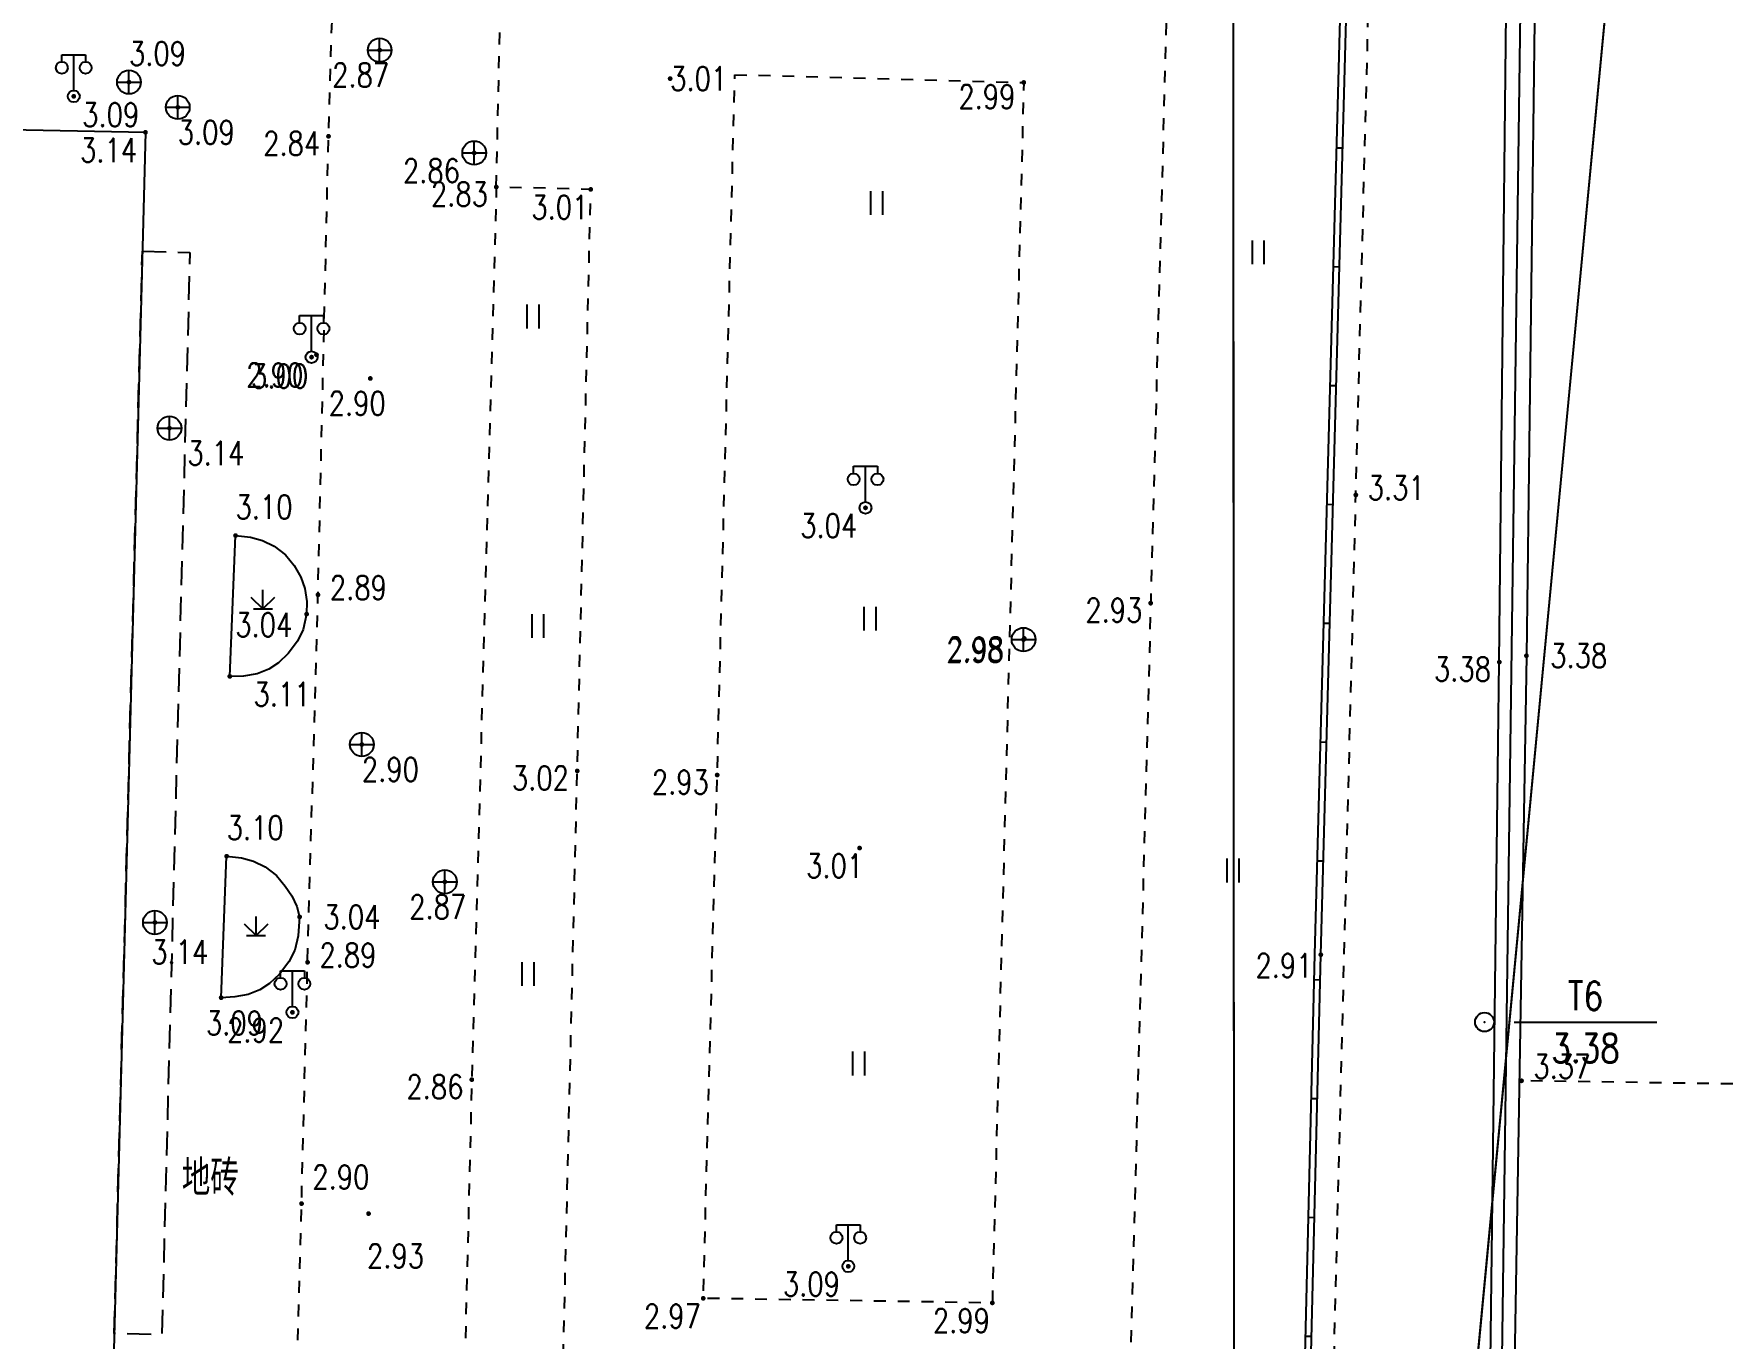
# Model space of a CAD drawing. Extents: x 500064 to 501389, y 2542464 to 2545400.
# Drawn here: x 500747.4 to 500818.5, y 2544947.7 to 2545002.6 of the extents above; entities that cross this region are included whole.
import ezdxf
from ezdxf.enums import TextEntityAlignment as Align

# ---------------------------------------------------------------- set-up
doc = ezdxf.new("R2010")
doc.units = 0
doc.header["$LTSCALE"] = 0.5
doc.linetypes.add('X5', pattern=[3, 2, -1])
doc.linetypes.add('X6', pattern=[2, 1, -1])
doc.layers.get('0').update_dxf_attribs({"linetype": 'CONTINUOUS', "lineweight": 5})
doc.layers.add('GCD', color=8, linetype='CONTINUOUS')
doc.layers.add('地形图', color=8, linetype='CONTINUOUS')
doc.styles.add('HZ', font='romans.shx', dxfattribs={"width": 0.8, "bigfont": 'hztxt.shx'})
doc.linetypes.add('711B', pattern='A,4,-1,4,-1,4,-1,[167,AAA.SHX,S=0.5,R=0,X=0,Y=0],1,[167,AAA.SHX,S=0.5,R=0,X=0,Y=0],6,[168,AAA.SHX,S=0.5,R=0,X=0,Y=0],1,[168,AAA.SHX,S=0.5,R=0,X=0,Y=0],-1', length=24)
doc.linetypes.add('8351', pattern='A,3,-1,1.5,[145,AAA.SHX,S=1,R=0,X=0,Y=0],1.5,-1', length=8)

# ---------------------------------------------------------------- blocks, each defined once
blk = doc.blocks.new('gc117')
blk.add_circle((0, 0), 0.8)
blk.add_point((0, 0))
blk = doc.blocks.new('gc124')
for p, q in [((0, 0), (0, 1.6)), ((-1, 1), (0, 0)), ((-0.8, 0), (0.8, 0)), ((0, 0), (1, 1))]:
    blk.add_line(p, q)
blk = doc.blocks.new('gc043')
for p, q in [((-1, 0), (1, 0)), ((0, -1), (0, 1))]:
    blk.add_line(p, q)
blk.add_circle((0, 0), 1)
blk = doc.blocks.new('gc121')
for p, q in [((-0.5, -1), (-0.5, 1)), ((0.5, -1), (0.5, 1))]:
    blk.add_line(p, q)
blk = doc.blocks.new('gc097')
for p, q in [((-1, 2.9), (-1, 3.5)), ((-1, 3.5), (1, 3.5)), ((0, 0.5), (0, 3.5)), ((1, 3.5), (1, 2.9))]:
    blk.add_line(p, q)
for centre in [(-1, 2.4), (1, 2.4), (0, 0)]:
    blk.add_circle(centre, 0.5)
blk = doc.blocks.new('GC200')
at = {"linetype": 'Continuous', "const_width": 0.2, "flags": 128}
blk.add_lwpolyline([(-0.1, 0, 1), (0.1, 0, 1)], format="xyb", close=True, dxfattribs=at)

msp = doc.modelspace()

# ---------------------------------------------------------------- linework, layer by layer
at = {"layer": '地形图', "linetype": 'Continuous'}
for p, q in [((500797.914, 2544911.116), (500797.822, 2545054.609)), ((500802.456, 2544997.763), (500802.206, 2544997.77)), ((500802.321, 2544992.765), (500802.071, 2544992.772)), ((500802.185, 2544987.767), (500801.935, 2544987.774)), ((500802.049, 2544982.769), (500801.799, 2544982.776)), ((500801.913, 2544977.771), (500801.663, 2544977.777)), ((500801.778, 2544972.773), (500801.528, 2544972.779)), ((500801.642, 2544967.774), (500801.392, 2544967.781)), ((500801.509, 2544962.776), (500801.259, 2544962.782)), ((500809.674, 2544961.007), (500815.674, 2544961.007)), ((500801.388, 2544957.778), (500801.138, 2544957.784)), ((500801.267, 2544952.779), (500801.017, 2544952.785)), ((500801.145, 2544947.781), (500800.896, 2544947.787))]:
    msp.add_line(p, q, dxfattribs=at)
at = {"layer": '地形图', "color": 1, "linetype": 'Continuous'}
msp.add_line((500804.713, 2544910.846), (500818.313, 2545054.008), dxfattribs=at)
at = {"layer": '地形图', "color": 1, "linetype": 'Continuous', "flags": 128}
for points in [[(500797.915, 2544909.366), (500797.82, 2545056.359)], [(500804.548, 2544909.104), (500818.479, 2545055.751)]]:
    msp.add_lwpolyline(points, dxfattribs=at)
at = {"layer": '地形图', "linetype": 'X6', "elevation": 2.842, "flags": 128}
msp.add_lwpolyline([(500665.917, 2544796.705), (500674.77, 2544796.465), (500686.232, 2544796.209), (500701.303, 2544795.778), (500716.983, 2544795.44), (500729.067, 2544795.017), (500745.045, 2544794.674), (500745.995, 2544794.696), (500746.745, 2544794.771), (500748.827, 2544795.464), (500750.572, 2544796.269), (500751.757, 2544797.001), (500752.543, 2544797.781), (500753.272, 2544798.692), (500754.326, 2544800.376), (500754.712, 2544801.343), (500755.013, 2544813.756), (500755.337, 2544824.773), (500755.547, 2544830.815), (500755.966, 2544844.799), (500756.206, 2544856.482), (500756.425, 2544866.878), (500756.629, 2544876.09), (500757.118, 2544892.371), (500757.49, 2544906.039), (500757.801, 2544917.395), (500758.107, 2544929.42), (500758.384, 2544943.32), (500758.651, 2544953.371), (500758.904, 2544963.522), (500759.343, 2544978.98), (500759.786, 2544998.267), (500760.209, 2545012.131), (500760.369, 2545020.082), (500760.683, 2545029.981), (500760.568, 2545032.257), (500760.393, 2545033.973), (500759.762, 2545035.234), (500758.363, 2545036.958), (500756.882, 2545038.245), (500755.389, 2545039.491), (500754.088, 2545040.318), (500752.838, 2545040.802), (500751.979, 2545041.035)], dxfattribs=at)
at = {"layer": '地形图', "linetype": 'X6', "flags": 128}
for points in [[(500766.845, 2544996.133), (500767.367, 2545019.1), (500767.684, 2545029.898), (500767.804, 2545032.183), (500768.382, 2545034.744), (500769.399, 2545036.49), (500770.393, 2545037.717), (500771.999, 2545038.906), (500773.448, 2545039.732), (500774.882, 2545040.196), (500776.432, 2545040.402)], [(500797.995, 2544674.519), (500797.889, 2544691.607), (500798.544, 2544710.341), (500798.818, 2544723.176), (500799.115, 2544742.717), (500802.541, 2544743.029), (500802.369, 2544751.398), (500796.942, 2544751.513), (500797.496, 2544772.433), (500797.855, 2544785.552), (500798.646, 2544811.995), (500799.098, 2544830.634), (500800.938, 2544902.045), (500804.446, 2544902.015), (500804.949, 2544909.85), (500801.193, 2544910.044), (500801.738, 2544932.887), (500803.008, 2544983.182), (500803.869, 2545016.371), (500804.05, 2545023.351)], [(500796.566, 2545015.795), (500795.371, 2545015.827), (500794.377, 2544978.633), (500793.441, 2544943.602), (500792.163, 2544893.247), (500791.123, 2544853.645), (500790.668, 2544838.821), (500790.456, 2544828.655), (500790.032, 2544814.931), (500789.732, 2544800.47), (500789.388, 2544783.89)], [(500917.058, 2544917.767), (500888.951, 2544918.005), (500889.197, 2544957.557), (500856.898, 2544957.885), (500840.968, 2544958.044), (500822.925, 2544958.348), (500809.98, 2544958.536)]]:
    msp.add_lwpolyline(points, dxfattribs=at)
at = {"layer": '地形图', "linetype": 'Continuous', "flags": 128}
msp.add_lwpolyline([(500796.636, 2544783.651), (500797.698, 2544826.055), (500798.886, 2544869.669), (500799.734, 2544901.878), (500796.827, 2544902.008), (500797.079, 2544910.5), (500799.988, 2544910.385), (500801.285, 2544963.844), (500802.902, 2545023.386)], dxfattribs=at)
for points, elevation in [([(500796.886, 2544783.643), (500797.948, 2544826.048), (500799.136, 2544869.662), (500799.99, 2544902.117), (500797.084, 2544902.247), (500797.321, 2544910.24), (500800.232, 2544910.125), (500801.535, 2544963.838), (500803.152, 2545023.379)], 3.046), ([(500656.184, 2545002.159), (500657.15, 2545002.148), (500662.028, 2545000.019), (500681.762, 2545000.056), (500687.279, 2545001.272), (500689.483, 2545001.052), (500689.338, 2544995.477), (500712.931, 2544994.865), (500713.083, 2545000.724), (500719.13, 2545000.567), (500719.124, 2545000.342), (500719.898, 2545000.322), (500719.752, 2544994.688), (500745.498, 2544994.019), (500745.616, 2544998.566), (500752.084, 2544998.435), (500750.643, 2544942.909)], 3.135)]:
    msp.add_lwpolyline(points, dxfattribs=dict(at, elevation=elevation))
at = {"layer": '地形图', "linetype": '8351', "elevation": 3.379, "flags": 128}
msp.add_lwpolyline([(500809.527, 2545023.081), (500810.76, 2545023.098), (500810.689, 2545016.476), (500810.185, 2544976.417), (500809.569, 2544940.041), (500808.348, 2544850.861), (500807.732, 2544803.544), (500806.728, 2544803.555), (500807.354, 2544850.932), (500808.587, 2544939.961), (500809.045, 2544976.15), (500809.476, 2545016.492)], close=True, dxfattribs=at)
at = {"layer": '地形图', "linetype": '711B', "flags": 128}
msp.add_lwpolyline([(500807.214, 2544803.69), (500810.198, 2545023.09)], dxfattribs=at)
at = {"layer": '地形图', "linetype": 'X6', "flags": 128}
for points, elevation in [([(500776.881, 2545000.859), (500789.038, 2545000.532), (500787.715, 2544949.193), (500775.552, 2544949.386), (500776.139, 2544971.4)], 3.005), ([(500765.434, 2544943.213), (500769.575, 2544943.1), (500770.25, 2544971.573), (500770.818, 2544996.034), (500766.845, 2544996.133), (500765.814, 2544958.585)], 2.894)]:
    msp.add_lwpolyline(points, close=True, dxfattribs=dict(at, elevation=elevation))
at = {"layer": '地形图', "linetype": 'X5', "elevation": 3.135, "flags": 128}
msp.add_lwpolyline([(500751.954, 2544993.437), (500753.954, 2544993.385), (500752.772, 2544947.855), (500750.773, 2544947.907)], close=True, dxfattribs=at)
at = {"layer": '地形图', "linetype": 'Continuous', "flags": 128}
for points, elevation in [([(500755.632, 2544975.548), (500755.874, 2544981.473), (500756.497, 2544981.408), (500757.004, 2544981.267), (500757.501, 2544981.023), (500757.974, 2544980.663), (500758.335, 2544980.21), (500758.624, 2544979.717), (500758.788, 2544979.252), (500758.873, 2544978.7), (500758.864, 2544978.168), (500758.715, 2544977.52), (500758.487, 2544977.031), (500758.093, 2544976.514), (500757.675, 2544976.116), (500757.27, 2544975.848), (500756.781, 2544975.652), (500756.213, 2544975.555)], 3.104), ([(500755.271, 2544962.032), (500755.5, 2544967.982), (500756.123, 2544967.917), (500756.63, 2544967.776), (500757.127, 2544967.532), (500757.6, 2544967.172), (500757.961, 2544966.719), (500758.246, 2544966.324), (500758.448, 2544965.873), (500758.57, 2544965.43), (500758.512, 2544964.63), (500758.371, 2544964.031), (500758.113, 2544963.54), (500757.719, 2544963.023), (500757.301, 2544962.625), (500756.896, 2544962.357), (500756.407, 2544962.161), (500755.839, 2544962.064)], 3.095)]:
    msp.add_lwpolyline(points, close=True, dxfattribs=dict(at, elevation=elevation))

# ---------------------------------------------------------------- block references
at = {"layer": '地形图', "linetype": 'Continuous'}
ref = msp.add_blockref('GC200', (500751.391, 2545000.548, 3.09), dxfattribs=dict(at, xscale=0.5, yscale=0.5, zscale=0.5))
ref.add_attrib('height', '3.09', dxfattribs={"layer": 'GCD', "linetype": 'Continuous', "height": 1, "style": 'HZ', "width": 0.8}).set_placement((500751.391, 2545001.748, 3.09), align=Align.MIDDLE_LEFT)
at = {"layer": '地形图', "linetype": 'Continuous', "xscale": 0.5, "yscale": 0.5}
for name, p in [('gc043', (500761.938, 2545001.894, 2.866)), ('gc097', (500749.067, 2544999.949, 3.085)), ('gc043', (500751.391, 2545000.548, 3.09)), ('gc043', (500753.444, 2544999.486, 3.092)), ('gc043', (500765.918, 2544997.567, 2.86)), ('gc121', (500782.851, 2544995.463)), ('gc121', (500798.905, 2544993.391)), ('gc097', (500759.072, 2544988.977, 2.903)), ('gc121', (500768.396, 2544990.685)), ('gc043', (500753.095, 2544985.99, 3.137)), ('gc097', (500782.379, 2544982.639, 3.041)), ('gc124', (500757.024, 2544978.384)), ('gc121', (500768.6, 2544977.672)), ('gc121', (500782.576, 2544977.973)), ('gc043', (500789.029, 2544977.095, 2.98)), ('gc043', (500761.189, 2544972.683, 2.897)), ('gc121', (500797.847, 2544967.382)), ('gc043', (500764.681, 2544966.906, 2.87)), ('gc043', (500752.483, 2544965.197, 3.141)), ('gc124', (500756.741, 2544964.646)), ('gc097', (500758.269, 2544961.417, 2.916)), ('gc121', (500768.187, 2544963.029)), ('gc117', (500808.424, 2544961.007, 3.381)), ('gc121', (500782.102, 2544959.264)), ('gc097', (500781.655, 2544950.732, 3.091))]:
    msp.add_blockref(name, p, dxfattribs=at)
at = {"layer": '地形图', "linetype": 'Continuous'}
ref = msp.add_blockref('GC200', (500761.938, 2545001.894, 2.866), dxfattribs=dict(at, xscale=0.5, yscale=0.5, zscale=0.5))
ref.add_attrib('height', '2.87', dxfattribs={"layer": 'GCD', "linetype": 'Continuous', "height": 1, "style": 'HZ', "width": 0.8}).set_placement((500759.938, 2545000.844, 2.87), align=Align.MIDDLE_LEFT)
ref = msp.add_blockref('GC200', (500774.16, 2545000.693, 3.005), dxfattribs=dict(at, xscale=0.5, yscale=0.5, zscale=0.5))
ref.add_attrib('height', '3.01', dxfattribs={"layer": 'GCD', "linetype": 'Continuous', "height": 1, "style": 'HZ', "width": 0.8}).set_placement((500774.16, 2545000.693, 3.005), align=Align.MIDDLE_LEFT)
ref = msp.add_blockref('GC200', (500789.038, 2545000.532, 2.987), dxfattribs=dict(at, xscale=0.5, yscale=0.5, zscale=0.5))
ref.add_attrib('height', '2.99', dxfattribs={"layer": 'GCD', "linetype": 'Continuous', "height": 1, "style": 'HZ', "width": 0.8}).set_placement((500786.288, 2544999.932, 2.99), align=Align.MIDDLE_LEFT)
ref = msp.add_blockref('GC200', (500749.067, 2544999.949, 3.085), dxfattribs=dict(at, xscale=0.5, yscale=0.5, zscale=0.5))
ref.add_attrib('height', '3.09', dxfattribs={"layer": 'GCD', "linetype": 'Continuous', "height": 1, "style": 'HZ', "width": 0.8}).set_placement((500749.424, 2544999.173, 3.085), align=Align.MIDDLE_LEFT)
ref = msp.add_blockref('GC200', (500753.444, 2544999.486, 3.092), dxfattribs=dict(at, xscale=0.5, yscale=0.5, zscale=0.5))
ref.add_attrib('height', '3.09', dxfattribs={"layer": 'GCD', "linetype": 'Continuous', "height": 1, "style": 'HZ', "width": 0.8}).set_placement((500753.444, 2544998.436, 3.09), align=Align.MIDDLE_LEFT)
ref = msp.add_blockref('GC200', (500752.084, 2544998.435, 3.135), dxfattribs=dict(at, xscale=0.5, yscale=0.5, zscale=0.5))
ref.add_attrib('height', '3.14', dxfattribs={"layer": 'GCD', "linetype": 'Continuous', "height": 1, "style": 'HZ', "width": 0.8}).set_placement((500749.334, 2544997.685, 3.14), align=Align.MIDDLE_LEFT)
ref = msp.add_blockref('GC200', (500759.786, 2544998.267, 2.842), dxfattribs=dict(at, xscale=0.5, yscale=0.5, zscale=0.5))
ref.add_attrib('height', '2.84', dxfattribs={"layer": 'GCD', "linetype": 'Continuous', "height": 1, "style": 'HZ', "width": 0.8}).set_placement((500757.036, 2544997.967, 2.84), align=Align.MIDDLE_LEFT)
ref = msp.add_blockref('GC200', (500765.918, 2544997.567, 2.86), dxfattribs=dict(at, xscale=0.5, yscale=0.5, zscale=0.5))
ref.add_attrib('height', '2.86', dxfattribs={"layer": 'GCD', "linetype": 'Continuous', "height": 1, "style": 'HZ', "width": 0.8}).set_placement((500762.918, 2544996.817, 2.86), align=Align.MIDDLE_LEFT)
ref = msp.add_blockref('GC200', (500766.845, 2544996.133, 2.832), dxfattribs=dict(at, xscale=0.5, yscale=0.5, zscale=0.5))
ref.add_attrib('height', '2.83', dxfattribs={"layer": 'GCD', "linetype": 'Continuous', "height": 1, "style": 'HZ', "width": 0.8}).set_placement((500764.095, 2544995.833, 2.83), align=Align.MIDDLE_LEFT)
ref = msp.add_blockref('GC200', (500770.818, 2544996.034, 3.007), dxfattribs=dict(at, xscale=0.5, yscale=0.5, zscale=0.5))
ref.add_attrib('height', '3.01', dxfattribs={"layer": 'GCD', "linetype": 'Continuous', "height": 1, "style": 'HZ', "width": 0.8}).set_placement((500768.318, 2544995.284, 3.01), align=Align.MIDDLE_LEFT)
ref = msp.add_blockref('GC200', (500759.072, 2544988.977, 2.903), dxfattribs=dict(at, xscale=0.5, yscale=0.5, zscale=0.5))
ref.add_attrib('height', '2.90', dxfattribs={"layer": 'GCD', "linetype": 'Continuous', "height": 1, "style": 'HZ', "width": 0.8}).set_placement((500756.322, 2544988.227, 2.9), align=Align.MIDDLE_LEFT)
ref = msp.add_blockref('GC200', (500759.281, 2544989.076, 3.003), dxfattribs=dict(at, xscale=0.5, yscale=0.5, zscale=0.5))
ref.add_attrib('height', '3.00', dxfattribs={"layer": 'GCD', "linetype": 'Continuous', "height": 1, "style": 'HZ', "width": 0.8}).set_placement((500756.531, 2544988.176, 3), align=Align.MIDDLE_LEFT)
ref = msp.add_blockref('GC200', (500761.544, 2544988.081, 2.904), dxfattribs=dict(at, xscale=0.5, yscale=0.5, zscale=0.5))
ref.add_attrib('height', '2.90', dxfattribs={"layer": 'GCD', "linetype": 'Continuous', "height": 1, "style": 'HZ', "width": 0.8}).set_placement((500759.794, 2544987.031, 2.9), align=Align.MIDDLE_LEFT)
ref = msp.add_blockref('GC200', (500753.095, 2544985.99, 3.137), dxfattribs=dict(at, xscale=0.5, yscale=0.5, zscale=0.5))
ref.add_attrib('height', '3.14', dxfattribs={"layer": 'GCD', "linetype": 'Continuous', "height": 1, "style": 'HZ', "width": 0.8}).set_placement((500753.845, 2544984.94, 3.14), align=Align.MIDDLE_LEFT)
ref = msp.add_blockref('GC200', (500803.008, 2544983.182, 3.307), dxfattribs=dict(at, xscale=0.5, yscale=0.5, zscale=0.5))
ref.add_attrib('height', '3.31', dxfattribs={"layer": 'GCD', "linetype": 'Continuous', "height": 1, "style": 'HZ', "width": 0.8}).set_placement((500803.508, 2544983.482, 3.31), align=Align.MIDDLE_LEFT)
ref = msp.add_blockref('GC200', (500755.874, 2544981.473, 3.104), dxfattribs=dict(at, xscale=0.5, yscale=0.5, zscale=0.5))
ref.add_attrib('height', '3.10', dxfattribs={"layer": 'GCD', "linetype": 'Continuous', "height": 1, "style": 'HZ', "width": 0.8}).set_placement((500755.874, 2544982.673, 3.1), align=Align.MIDDLE_LEFT)
ref = msp.add_blockref('GC200', (500782.379, 2544982.639, 3.041), dxfattribs=dict(at, xscale=0.5, yscale=0.5, zscale=0.5))
ref.add_attrib('height', '3.04', dxfattribs={"layer": 'GCD', "linetype": 'Continuous', "height": 1, "style": 'HZ', "width": 0.8}).set_placement((500779.629, 2544981.889, 3.04), align=Align.MIDDLE_LEFT)
ref = msp.add_blockref('GC200', (500759.343, 2544978.98, 2.887), dxfattribs=dict(at, xscale=0.5, yscale=0.5, zscale=0.5))
ref.add_attrib('height', '2.89', dxfattribs={"layer": 'GCD', "linetype": 'Continuous', "height": 1, "style": 'HZ', "width": 0.8}).set_placement((500759.843, 2544979.28, 2.89), align=Align.MIDDLE_LEFT)
ref = msp.add_blockref('GC200', (500794.377, 2544978.633, 2.927), dxfattribs=dict(at, xscale=0.5, yscale=0.5, zscale=0.5))
ref.add_attrib('height', '2.93', dxfattribs={"layer": 'GCD', "linetype": 'Continuous', "height": 1, "style": 'HZ', "width": 0.8}).set_placement((500791.627, 2544978.333, 2.93), align=Align.MIDDLE_LEFT)
ref = msp.add_blockref('GC200', (500758.864, 2544978.168, 3.04), dxfattribs=dict(at, xscale=0.5, yscale=0.5, zscale=0.5))
ref.add_attrib('height', '3.04', dxfattribs={"layer": 'GCD', "linetype": 'Continuous', "height": 1, "style": 'HZ', "width": 0.8}).set_placement((500755.864, 2544977.718, 3.04), align=Align.MIDDLE_LEFT)
ref = msp.add_blockref('GC200', (500789.029, 2544977.095, 2.98), dxfattribs=dict(at, xscale=0.5, yscale=0.5, zscale=0.5))
ref.add_attrib('height', '2.98', dxfattribs={"layer": 'GCD', "linetype": 'Continuous', "height": 1, "style": 'HZ', "width": 0.8}).set_placement((500785.779, 2544976.645, 2.98), align=Align.MIDDLE_LEFT)
ref = msp.add_blockref('GC200', (500789.057, 2544977.148, 2.979), dxfattribs=dict(at, xscale=0.5, yscale=0.5, zscale=0.5))
ref.add_attrib('height', '2.98', dxfattribs={"layer": 'GCD', "linetype": 'Continuous', "height": 1, "style": 'HZ', "width": 0.8}).set_placement((500785.807, 2544976.698, 2.98), align=Align.MIDDLE_LEFT)
ref = msp.add_blockref('GC200', (500810.185, 2544976.417, 3.38), dxfattribs=dict(at, xscale=0.5, yscale=0.5, zscale=0.5))
ref.add_attrib('height', '3.38', dxfattribs={"layer": 'GCD', "linetype": 'Continuous', "height": 1, "style": 'HZ', "width": 0.8}).set_placement((500811.185, 2544976.417, 3.38), align=Align.MIDDLE_LEFT)
ref = msp.add_blockref('GC200', (500809.045, 2544976.15, 3.379), dxfattribs=dict(at, xscale=0.5, yscale=0.5, zscale=0.5))
ref.add_attrib('height', '3.38', dxfattribs={"layer": 'GCD', "linetype": 'Continuous', "height": 1, "style": 'HZ', "width": 0.8}).set_placement((500806.295, 2544975.85, 3.38), align=Align.MIDDLE_LEFT)
ref = msp.add_blockref('GC200', (500755.632, 2544975.548, 3.105), dxfattribs=dict(at, xscale=0.5, yscale=0.5, zscale=0.5))
ref.add_attrib('height', '3.11', dxfattribs={"layer": 'GCD', "linetype": 'Continuous', "height": 1, "style": 'HZ', "width": 0.8}).set_placement((500756.632, 2544974.798, 3.11), align=Align.MIDDLE_LEFT)
ref = msp.add_blockref('GC200', (500761.189, 2544972.683, 2.897), dxfattribs=dict(at, xscale=0.5, yscale=0.5, zscale=0.5))
ref.add_attrib('height', '2.90', dxfattribs={"layer": 'GCD', "linetype": 'Continuous', "height": 1, "style": 'HZ', "width": 0.8}).set_placement((500761.189, 2544971.633, 2.9), align=Align.MIDDLE_LEFT)
ref = msp.add_blockref('GC200', (500770.25, 2544971.573, 3.018), dxfattribs=dict(at, xscale=0.5, yscale=0.5, zscale=0.5))
ref.add_attrib('height', '3.02', dxfattribs={"layer": 'GCD', "linetype": 'Continuous', "height": 1, "style": 'HZ', "width": 0.8}).set_placement((500767.5, 2544971.273, 3.02), align=Align.MIDDLE_LEFT)
ref = msp.add_blockref('GC200', (500776.139, 2544971.4, 2.931), dxfattribs=dict(at, xscale=0.5, yscale=0.5, zscale=0.5))
ref.add_attrib('height', '2.93', dxfattribs={"layer": 'GCD', "linetype": 'Continuous', "height": 1, "style": 'HZ', "width": 0.8}).set_placement((500773.389, 2544971.1, 2.93), align=Align.MIDDLE_LEFT)
ref = msp.add_blockref('GC200', (500755.5, 2544967.982, 3.095), dxfattribs=dict(at, xscale=0.5, yscale=0.5, zscale=0.5))
ref.add_attrib('height', '3.10', dxfattribs={"layer": 'GCD', "linetype": 'Continuous', "height": 1, "style": 'HZ', "width": 0.8}).set_placement((500755.5, 2544969.182, 3.1), align=Align.MIDDLE_LEFT)
ref = msp.add_blockref('GC200', (500782.13, 2544968.327, 3.007), dxfattribs=dict(at, xscale=0.5, yscale=0.5, zscale=0.5))
ref.add_attrib('height', '3.01', dxfattribs={"layer": 'GCD', "linetype": 'Continuous', "height": 1, "style": 'HZ', "width": 0.8}).set_placement((500779.88, 2544967.577, 3.01), align=Align.MIDDLE_LEFT)
ref = msp.add_blockref('GC200', (500764.681, 2544966.906, 2.87), dxfattribs=dict(at, xscale=0.5, yscale=0.5, zscale=0.5))
ref.add_attrib('height', '2.87', dxfattribs={"layer": 'GCD', "linetype": 'Continuous', "height": 1, "style": 'HZ', "width": 0.8}).set_placement((500763.181, 2544965.856, 2.87), align=Align.MIDDLE_LEFT)
ref = msp.add_blockref('GC200', (500758.57, 2544965.43, 3.037), dxfattribs=dict(at, xscale=0.5, yscale=0.5, zscale=0.5))
ref.add_attrib('height', '3.04', dxfattribs={"layer": 'GCD', "linetype": 'Continuous', "height": 1, "style": 'HZ', "width": 0.8}).set_placement((500759.57, 2544965.43, 3.04), align=Align.MIDDLE_LEFT)
ref = msp.add_blockref('GC200', (500752.483, 2544965.197, 3.141), dxfattribs=dict(at, xscale=0.5, yscale=0.5, zscale=0.5))
ref.add_attrib('height', '3.14', dxfattribs={"layer": 'GCD', "linetype": 'Continuous', "height": 1, "style": 'HZ', "width": 0.8}).set_placement((500752.329, 2544963.957, 3.141), align=Align.MIDDLE_LEFT)
ref = msp.add_blockref('GC200', (500758.904, 2544963.522, 2.893), dxfattribs=dict(at, xscale=0.5, yscale=0.5, zscale=0.5))
ref.add_attrib('height', '2.89', dxfattribs={"layer": 'GCD', "linetype": 'Continuous', "height": 1, "style": 'HZ', "width": 0.8}).set_placement((500759.404, 2544963.822, 2.89), align=Align.MIDDLE_LEFT)
ref = msp.add_blockref('GC200', (500801.535, 2544963.838, 2.906), dxfattribs=dict(at, xscale=0.5, yscale=0.5, zscale=0.5))
ref.add_attrib('height', '2.91', dxfattribs={"layer": 'GCD', "linetype": 'Continuous', "height": 1, "style": 'HZ', "width": 0.8}).set_placement((500798.785, 2544963.388, 2.91), align=Align.MIDDLE_LEFT)
ref = msp.add_blockref('GC200', (500755.271, 2544962.032, 3.092), dxfattribs=dict(at, xscale=0.5, yscale=0.5, zscale=0.5))
ref.add_attrib('height', '3.09', dxfattribs={"layer": 'GCD', "linetype": 'Continuous', "height": 1, "style": 'HZ', "width": 0.8}).set_placement((500754.629, 2544960.967, 3.092), align=Align.MIDDLE_LEFT)
ref = msp.add_blockref('GC200', (500758.269, 2544961.417, 2.916), dxfattribs=dict(at, xscale=0.5, yscale=0.5, zscale=0.5))
ref.add_attrib('height', '2.92', dxfattribs={"layer": 'GCD', "linetype": 'Continuous', "height": 1, "style": 'HZ', "width": 0.8}).set_placement((500755.519, 2544960.667, 2.92), align=Align.MIDDLE_LEFT)
ref = msp.add_blockref('GC200', (500809.98, 2544958.536, 3.369), dxfattribs=dict(at, xscale=0.5, yscale=0.5, zscale=0.5))
ref.add_attrib('height', '3.37', dxfattribs={"layer": 'GCD', "linetype": 'Continuous', "height": 1, "style": 'HZ', "width": 0.8}).set_placement((500810.48, 2544959.136, 3.37), align=Align.MIDDLE_LEFT)
ref = msp.add_blockref('GC200', (500765.814, 2544958.585, 2.863), dxfattribs=dict(at, xscale=0.5, yscale=0.5, zscale=0.5))
ref.add_attrib('height', '2.86', dxfattribs={"layer": 'GCD', "linetype": 'Continuous', "height": 1, "style": 'HZ', "width": 0.8}).set_placement((500763.064, 2544958.285, 2.86), align=Align.MIDDLE_LEFT)
ref = msp.add_blockref('GC200', (500758.651, 2544953.371, 2.9), dxfattribs=dict(at, xscale=0.5, yscale=0.5, zscale=0.5))
ref.add_attrib('height', '2.90', dxfattribs={"layer": 'GCD', "linetype": 'Continuous', "height": 1, "style": 'HZ', "width": 0.8}).set_placement((500759.107, 2544954.487, 2.9), align=Align.MIDDLE_LEFT)
ref = msp.add_blockref('GC200', (500761.471, 2544952.951, 2.93), dxfattribs=dict(at, xscale=0.5, yscale=0.5, zscale=0.5))
ref.add_attrib('height', '2.93', dxfattribs={"layer": 'GCD', "linetype": 'Continuous', "height": 1, "style": 'HZ', "width": 0.8}).set_placement((500761.406, 2544951.17, 2.93), align=Align.MIDDLE_LEFT)
ref = msp.add_blockref('GC200', (500781.655, 2544950.732, 3.091), dxfattribs=dict(at, xscale=0.5, yscale=0.5, zscale=0.5))
ref.add_attrib('height', '3.09', dxfattribs={"layer": 'GCD', "linetype": 'Continuous', "height": 1, "style": 'HZ', "width": 0.8}).set_placement((500778.905, 2544949.982, 3.09), align=Align.MIDDLE_LEFT)
ref = msp.add_blockref('GC200', (500775.552, 2544949.386, 2.974), dxfattribs=dict(at, xscale=0.5, yscale=0.5, zscale=0.5))
ref.add_attrib('height', '2.97', dxfattribs={"layer": 'GCD', "linetype": 'Continuous', "height": 1, "style": 'HZ', "width": 0.8}).set_placement((500773.052, 2544948.636, 2.97), align=Align.MIDDLE_LEFT)
ref = msp.add_blockref('GC200', (500787.715, 2544949.193, 2.986), dxfattribs=dict(at, xscale=0.5, yscale=0.5, zscale=0.5))
ref.add_attrib('height', '2.99', dxfattribs={"layer": 'GCD', "linetype": 'Continuous', "height": 1, "style": 'HZ', "width": 0.8}).set_placement((500785.215, 2544948.443, 2.99), align=Align.MIDDLE_LEFT)

# ---------------------------------------------------------------- texts
at = {"layer": '地形图', "linetype": 'Continuous', "style": 'HZ', "width": 0.8}
for s, height, p in [('T6', 1.2, (500812.674, 2544962.107)), ('3.38', 1.2, (500812.674, 2544959.907)), ('地砖', 1.5, (500754.812, 2544954.527))]:
    msp.add_text(s, height=height, dxfattribs=at).set_placement(p, align=Align.MIDDLE)

doc.saveas('drawing.dxf')
